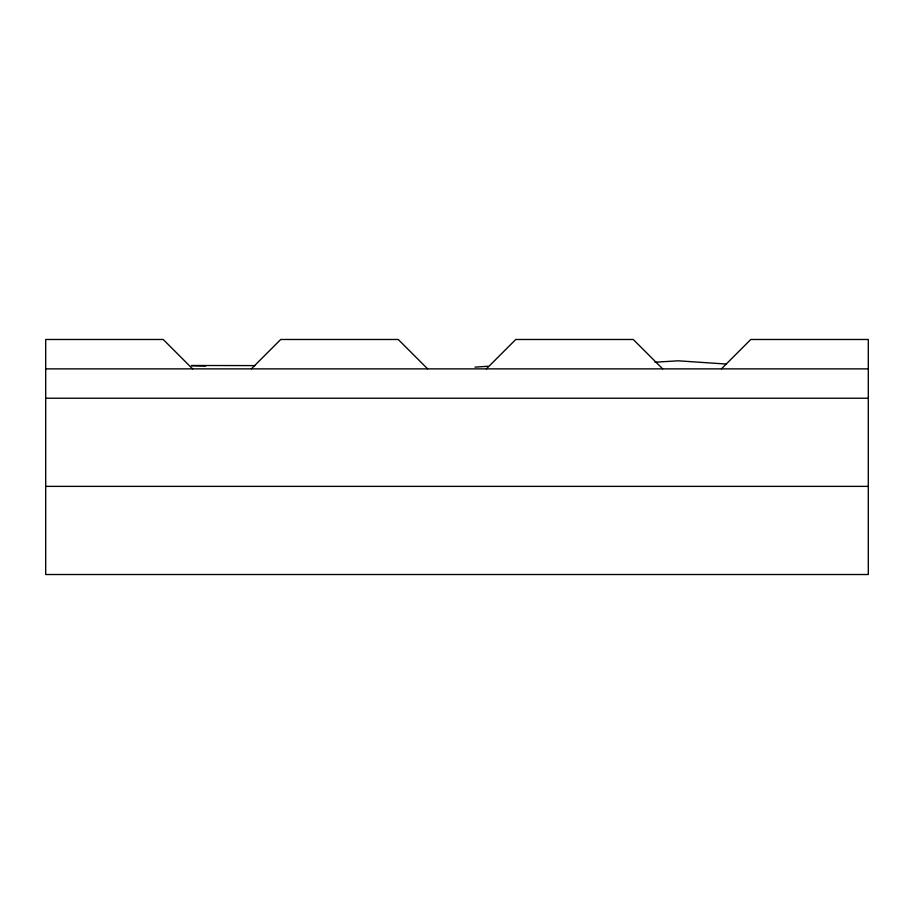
<?xml version="1.0" encoding="UTF-8"?>
<svg xmlns="http://www.w3.org/2000/svg" width="914" height="914" viewBox="0 0 914 914"><rect width="100%" height="100%" fill="white"/><g stroke="black" fill="none" stroke-linecap="round" stroke-linejoin="round"><path stroke-width="1.37" d="M251.35 368.868L280.724 339.482L398.241 339.482L427.626 368.868M486.374 368.868L515.759 339.482L633.276 339.482L662.65 368.868M721.409 368.868L750.782 339.482L868.3 339.482L868.3 574.518L45.7 574.518L45.7 339.482L163.218 339.482L192.591 368.868M654.95 362.207L678.257 360.813L726.493 364.069M475.017 367.142L488.145 366.251M254.88 365.6L191.494 365.486M45.7 368.868L868.3 368.868M45.7 398.241L868.3 398.241M45.7 486.374L868.3 486.374M191.494 365.749L205.673 366.057"/></g></svg>
